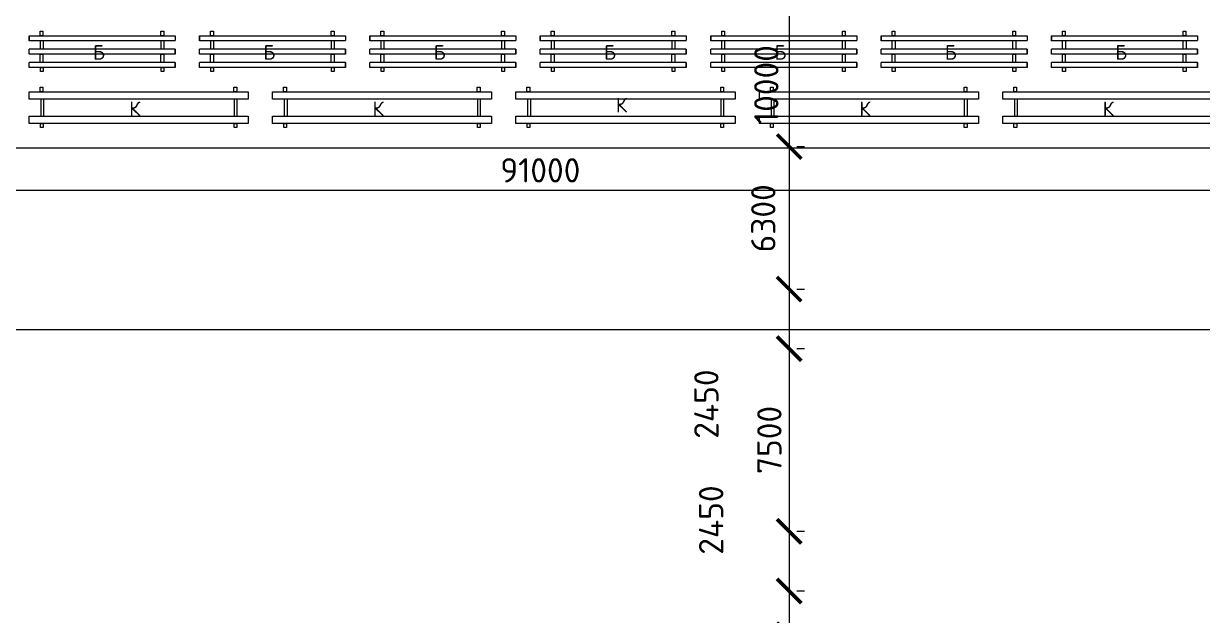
# Model space of a CAD drawing. Header units: millimetres. Extents: x -782 to 10910, y 3841 to 13237.
# Drawn here: x 5693.4 to 5790.3, y 8429.8 to 8478.4 of the extents above; entities that cross this region are included whole.
import ezdxf

# ---------------------------------------------------------------- set-up
doc = ezdxf.new("R2010")
doc.units = ezdxf.units.MM
doc.layers.add('1', color=7, linetype='Continuous')
doc.styles.add('2.5', font='isocpeur.ttf', dxfattribs={"height": 2})
doc.styles.add('Isocpeur', font='isocpeur.ttf')
doc.dimstyles.new('М500 стройгенп', dxfattribs={"dimtxt": 2, "dimasz": 2, "dimexe": 1.25, "dimexo": 0.625, "dimtad": 1, "dimlfac": 500, "dimtxsty": '2.5', "dimblk": 'ARCHTICK', "dimcen": 2.5, "dimadec": 0, "dimazin": 0, "dimtfac": 1, "dimtmove": 0, "dimatfit": 3, "dimfxl": 1, "dimarcsym": 0})
pattern_1 = [(50, (6224.832, 3823.4112), (4.5546167, -0.398477), [0.47625, -5.23875]), (355, (6224.832, 3823.411), (-0.8810855, 4.776421), [0.381, -4.1910146]), (100.45144, (6225.2115, 3823.378), (3.673531, 4.377944), [0.40475, -4.452256]), (46.1842, (6224.832, 3824.681), (6.776976, -1.051058), [0.714375, -7.858125]), (96.63556, (6225.3967, 3824.5936), (5.935103, 6.185653), [0.607126, -6.67839]), (351.18415, (6224.832, 3824.681), (5.935103, 6.185653), [0.571499, -6.286493]), (21, (6225.467, 3824.3637), (3.7903598, -2.55663), [0.47625, -5.23875]), (326, (6225.467, 3824.3637), (1.5450507, 4.604699), [0.381, -4.191]), (71.45144, (6225.7828, 3824.1507), (5.3354105, 2.0480692), [0.40475, -4.4522484]), (37.5, (6224.8319, 3823.4112), (0.0772151, 2.11387597), [0, -4.1402, 0, -4.2545, 0, -4.206875]), (7.5, (6224.832, 3823.4112), (1.6704916, 2.5045144), [0, -2.4257, 0, -4.04495, 0, -1.603375]), (327.5, (6223.4159, 3823.4112), (3.3897649, -0.1432186), [0, -1.5875, 0, -4.953, 0, -6.57225]), (317.5, (6222.781, 3823.4112), (3.7032295, 0.6356623), [0, -2.06375, 0, -3.2893, 0, -4.66725])]

# ---------------------------------------------------------------- blocks, each defined once
blk = doc.blocks.new('_ArchTick')
at = {"color": 0, "linetype": 'ByBlock', "const_width": 0.15}
blk.add_lwpolyline([(-0.5, -0.5), (0.5, 0.5)], dxfattribs=at)
blk = doc.blocks.new('*D463')
at = {"color": 0, "lineweight": -2, "transparency": 16777216}
for p, q in [((5756.336, 8488.319), (5756.336, 8468.319)), ((5756.961, 8488.319), (5757.586, 8488.319)), ((5756.961, 8468.319), (5757.586, 8468.319))]:
    blk.add_line(p, q, dxfattribs=at)
at = {"layer": 'Defpoints', "color": 0, "lineweight": 30, "transparency": 16777216}
for p in [(5756.336, 8488.319), (5756.336, 8468.319), (5756.336, 8468.319)]:
    blk.add_point(p, dxfattribs=at)
at = {"color": 0, "lineweight": -2, "transparency": 16777216, "xscale": 2, "yscale": 2, "zscale": 2}
for p, rotation in [((5756.336, 8488.319), 90), ((5756.336, 8468.319), 270)]:
    blk.add_blockref('_ArchTick', p, dxfattribs=dict(at, rotation=rotation))
at = {"color": 0, "lineweight": 20, "transparency": 16777216, "insert": (5754.461, 8473.407), "char_height": 2, "attachment_point": 5, "rotation": 90, "style": '2.5'}
blk.add_mtext('10000', dxfattribs=at)
blk = doc.blocks.new('*D464')
at = {"color": 0, "lineweight": -2, "transparency": 16777216}
for p, q in [((5756.336, 8468.319), (5756.336, 8456.607)), ((5756.961, 8468.319), (5757.586, 8468.319)), ((5756.961, 8456.607), (5757.586, 8456.607))]:
    blk.add_line(p, q, dxfattribs=at)
at = {"layer": 'Defpoints', "color": 0, "lineweight": 30, "transparency": 16777216}
for p in [(5756.336, 8468.319), (5756.336, 8456.607), (5756.336, 8456.607)]:
    blk.add_point(p, dxfattribs=at)
at = {"color": 0, "lineweight": -2, "transparency": 16777216, "xscale": 2, "yscale": 2, "zscale": 2}
for p, rotation in [((5756.336, 8468.319), 90), ((5756.336, 8456.607), 270)]:
    blk.add_blockref('_ArchTick', p, dxfattribs=dict(at, rotation=rotation))
at = {"color": 0, "lineweight": 20, "transparency": 16777216, "insert": (5754.211, 8462.424), "char_height": 2, "attachment_point": 5, "rotation": 90, "style": '2.5'}
blk.add_mtext('6300', dxfattribs=at)
blk = doc.blocks.new('*D465')
at = {"color": 0, "lineweight": -2, "transparency": 16777216}
for p, q in [((5756.336, 8456.607), (5756.336, 8451.719)), ((5756.961, 8456.607), (5757.586, 8456.607)), ((5756.961, 8451.719), (5757.586, 8451.719))]:
    blk.add_line(p, q, dxfattribs=at)
at = {"layer": 'Defpoints', "color": 0, "lineweight": 30, "transparency": 16777216}
for p in [(5756.336, 8456.607), (5756.336, 8451.719), (5756.336, 8451.719)]:
    blk.add_point(p, dxfattribs=at)
at = {"color": 0, "lineweight": -2, "transparency": 16777216, "xscale": 2, "yscale": 2, "zscale": 2}
for p, rotation in [((5756.336, 8456.607), 90), ((5756.336, 8451.719), 270)]:
    blk.add_blockref('_ArchTick', p, dxfattribs=dict(at, rotation=rotation))
at = {"color": 0, "lineweight": 20, "transparency": 16777216, "insert": (5749.531, 8447.165), "char_height": 2, "attachment_point": 5, "rotation": 90, "style": '2.5'}
blk.add_mtext('2450', dxfattribs=at)
blk = doc.blocks.new('*D466')
at = {"color": 0, "lineweight": -2, "transparency": 16777216}
for p, q in [((5756.336, 8451.719), (5756.336, 8436.719)), ((5756.961, 8451.719), (5757.586, 8451.719)), ((5756.961, 8436.719), (5757.586, 8436.719))]:
    blk.add_line(p, q, dxfattribs=at)
at = {"layer": 'Defpoints', "color": 0, "lineweight": 30, "transparency": 16777216}
for p in [(5756.336, 8451.719), (5756.336, 8436.719), (5756.336, 8436.719)]:
    blk.add_point(p, dxfattribs=at)
at = {"color": 0, "lineweight": -2, "transparency": 16777216, "xscale": 2, "yscale": 2, "zscale": 2}
for p, rotation in [((5756.336, 8451.719), 90), ((5756.336, 8436.719), 270)]:
    blk.add_blockref('_ArchTick', p, dxfattribs=dict(at, rotation=rotation))
at = {"color": 0, "lineweight": 20, "transparency": 16777216, "insert": (5754.711, 8444.219), "char_height": 2, "attachment_point": 5, "rotation": 90, "style": '2.5'}
blk.add_mtext('7500', dxfattribs=at)
blk = doc.blocks.new('*D467')
at = {"color": 0, "lineweight": -2, "transparency": 16777216}
for p, q in [((5756.336, 8436.719), (5756.336, 8431.819)), ((5756.961, 8436.719), (5757.586, 8436.719)), ((5756.961, 8431.819), (5757.586, 8431.819))]:
    blk.add_line(p, q, dxfattribs=at)
at = {"layer": 'Defpoints', "color": 0, "lineweight": 30, "transparency": 16777216}
for p in [(5756.336, 8436.719), (5756.336, 8431.819), (5756.336, 8431.819)]:
    blk.add_point(p, dxfattribs=at)
at = {"color": 0, "lineweight": -2, "transparency": 16777216, "xscale": 2, "yscale": 2, "zscale": 2}
for p, rotation in [((5756.336, 8436.719), 90), ((5756.336, 8431.819), 270)]:
    blk.add_blockref('_ArchTick', p, dxfattribs=dict(at, rotation=rotation))
at = {"color": 0, "lineweight": 20, "transparency": 16777216, "insert": (5749.925, 8437.64), "char_height": 2, "attachment_point": 5, "rotation": 90, "style": '2.5'}
blk.add_mtext('2450', dxfattribs=at)
blk = doc.blocks.new('*D468')
at = {"color": 0, "lineweight": -2, "transparency": 16777216}
for p, q in [((5756.336, 8431.819), (5756.336, 8428.219)), ((5756.961, 8431.819), (5757.586, 8431.819)), ((5756.336, 8428.219), (5756.336, 8420.169)), ((5756.961, 8428.219), (5757.586, 8428.219))]:
    blk.add_line(p, q, dxfattribs=at)
at = {"layer": 'Defpoints', "color": 0, "lineweight": 30, "transparency": 16777216}
for p in [(5756.336, 8431.819), (5756.336, 8428.219), (5756.336, 8428.219)]:
    blk.add_point(p, dxfattribs=at)
at = {"color": 0, "lineweight": -2, "transparency": 16777216, "xscale": 2, "yscale": 2, "zscale": 2}
for p, rotation in [((5756.336, 8431.819), 90), ((5756.336, 8428.219), 270)]:
    blk.add_blockref('_ArchTick', p, dxfattribs=dict(at, rotation=rotation))
at = {"color": 0, "lineweight": 20, "transparency": 16777216, "insert": (5754.711, 8423.194), "char_height": 2, "attachment_point": 5, "rotation": 90, "style": '2.5'}
blk.add_mtext('1300', dxfattribs=at)
blk = doc.blocks.new('*D517')
at = {"color": 0, "lineweight": -2, "transparency": 16777216}
for p, q in [((5644.886, 8467.594), (5644.886, 8463.49)), ((5826.886, 8467.594), (5826.886, 8463.49)), ((5644.886, 8464.74), (5826.886, 8464.74))]:
    blk.add_line(p, q, dxfattribs=at)
at = {"layer": 'Defpoints', "color": 0, "lineweight": 30, "transparency": 16777216}
for p in [(5644.886, 8468.219), (5826.886, 8468.219), (5826.886, 8464.74)]:
    blk.add_point(p, dxfattribs=at)
at = {"color": 0, "lineweight": -2, "transparency": 16777216, "xscale": 2, "yscale": 2, "zscale": 2, "rotation": 180}
blk.add_blockref('_ArchTick', (5644.886, 8464.74), dxfattribs=at)
at = {"color": 0, "lineweight": -2, "transparency": 16777216, "xscale": 2, "yscale": 2, "zscale": 2}
blk.add_blockref('_ArchTick', (5826.886, 8464.74), dxfattribs=at)
at = {"color": 0, "lineweight": 20, "transparency": 16777216, "insert": (5735.886, 8466.365), "char_height": 2, "attachment_point": 5, "style": '2.5'}
blk.add_mtext('91000', dxfattribs=at)

msp = doc.modelspace()

# ---------------------------------------------------------------- hatches: boundary and pattern name
at = {"lineweight": 25}
h = msp.add_hatch(dxfattribs=at)
h.set_pattern_fill('ANSI31', color=256)
h.set_pattern_definition([(45, (6224.832, 3823.4112), (-2.245064, 2.245064), [])])
h.paths.add_polyline_path([(5856.640245, 8287.218623), (5851.10356, 8287.218623), (5851.10356, 8280.218623), (5855.683284, 8280.218623)])
h.paths.add_polyline_path([(5828.993149, 8289.803947), (5829.3066, 8292.102428, -0.033531004), (5826.885802, 8294.218623), (5644.885802, 8294.218623, -0.033546474), (5642.463824, 8292.101528), (5642.777933, 8289.803876, -0.454591532), (5644.594648, 8288.218623), (5827.176956, 8288.218623, -0.454492205)])
h.paths.add_polyline_path([(5855.083238, 8508.464783), (5854.003762, 8508.572082, -0.097320235), (5845.833011, 8504.225194), (5616.088324, 8504.218657), (5614.993138, 8496.207559, -0.071737884), (5621.769746, 8497.218343), (5627.915239, 8497.248061, -0.164269753), (5642.463824, 8492.335718), (5642.777933, 8494.633371, -0.374956444), (5641.394653, 8496.218623, -1), (5644.594648, 8496.218623), (5827.176956, 8496.218623, -1), (5830.376951, 8496.218623, -0.381458001), (5828.957551, 8494.628851), (5829.275519, 8492.281649, -0.164703998), (5843.856365, 8497.218623), (5856.606722, 8497.218623)])
h.paths.add_polyline_path([(5621.135246, 8498.346181, -1), (5621.455245, 8498.346181, -1)], flags=16)
h.paths.add_polyline_path([(5828.957551, 8494.628851, -0.447745786), (5827.176956, 8496.218623), (5644.594648, 8496.218623, -0.454591532), (5642.777933, 8494.633371), (5642.463824, 8492.335718, -0.033546474), (5644.885802, 8490.218623), (5826.915722, 8490.219053, -0.032682346), (5829.275519, 8492.281649)])
h.paths.add_polyline_path([(5756.760596, 8495.621023), (5756.760596, 8502.221023), (5751.960596, 8502.221023), (5751.960596, 8495.621023)], flags=24)
h.paths.add_polyline_path([(5756.760596, 8488.272521), (5756.760596, 8494.872521), (5751.960596, 8494.872521), (5751.960596, 8488.272521)], flags=9)
h.paths.add_polyline_path([(5656.822956, 8488.543623), (5663.022956, 8488.543623), (5663.022956, 8493.343623), (5656.822956, 8493.343623)], flags=9)
at = {"lineweight": 20}
h = msp.add_hatch(dxfattribs=at)
h.set_pattern_fill('AR-CONC', color=256, scale=0.025)
h.set_pattern_definition(pattern_1)
h.paths.add_polyline_path([(5908.478439, 8287.218623), (5856.640245, 8287.218623), (5855.683284, 8280.218623), (5908.478439, 8280.218623)])
edge = h.paths.add_edge_path()
edge.add_line((5856.640245, 8287.218623), (5837.794762, 8287.218623))
edge.add_arc((5837.794762, 8299.219009), 12.000386, 223.86662461, 270, ccw=False)
edge.add_line((5829.143025, 8290.902958), (5828.993149, 8289.803947))
edge.add_arc((5828.776953, 8288.218623), 1.599997, 0, 82.23429528, ccw=False)
edge.add_arc((5828.776953, 8288.218623), 1.599997, -180, 0, ccw=False)
edge.add_line((5827.176956, 8288.218623), (5644.594648, 8288.218623))
edge.add_arc((5642.994651, 8288.218623), 1.599997, -180, 0, ccw=False)
edge.add_arc((5642.994651, 8288.218623), 1.599997, 97.78457087, 180, ccw=False)
edge.add_line((5642.777933, 8289.803876), (5642.627791, 8290.902138))
edge.add_arc((5633.976842, 8299.219009), 12.000386, 270, 316.12794469, ccw=False)
edge.add_line((5633.976842, 8287.218623), (5615.131359, 8287.218623))
edge.add_line((5615.131359, 8287.218623), (5616.08832, 8280.218623))
edge.add_line((5616.08832, 8280.218623), (5855.683284, 8280.218623))
edge.add_line((5855.683284, 8280.218623), (5856.640245, 8287.218623))
edge = h.paths.add_edge_path()
edge.add_arc((5837.794762, 8299.219009), 12.000386, 204.62550124, 223.86662461, ccw=False)
edge.add_line((5826.885802, 8294.218623), (5734.138053, 8294.218623))
edge.add_arc((5733.00416, 8294.611412), 1.199998, 199.10645728, 340.89354272, ccw=False)
edge.add_line((5731.870267, 8294.218623), (5644.885802, 8294.218623))
edge.add_arc((5633.976842, 8299.219009), 12.000386, 316.12794469, 335.37449876, ccw=False)
edge.add_line((5642.627791, 8290.902138), (5642.777933, 8289.803876))
edge.add_arc((5642.994651, 8288.218623), 1.599997, 0, 97.78457087, ccw=False)
edge.add_line((5644.594648, 8288.218623), (5827.176956, 8288.218623))
edge.add_arc((5828.776953, 8288.218623), 1.599997, 82.23429528, 180, ccw=False)
edge.add_line((5828.993149, 8289.803947), (5829.143025, 8290.902958))
edge = h.paths.add_edge_path()
edge.add_line((5855.658453, 8504.218623), (5616.08832, 8504.218623))
edge.add_line((5616.08832, 8504.218623), (5615.131359, 8497.218623))
edge.add_line((5615.131359, 8497.218623), (5633.976842, 8497.218623))
edge.add_arc((5633.976842, 8485.218237), 12.000386, 43.87205531, 90, ccw=False)
edge.add_line((5642.627791, 8493.535109), (5642.777933, 8494.633371))
edge.add_arc((5642.994651, 8496.218623), 1.599997, 180, 262.21542913, ccw=False)
edge.add_arc((5642.994651, 8496.218623), 1.599997, 0, 180, ccw=False)
edge.add_line((5644.594648, 8496.218623), (5827.176956, 8496.218623))
edge.add_arc((5828.776953, 8496.218623), 1.599997, 0, 180, ccw=False)
edge.add_arc((5828.776953, 8496.218623), 1.599997, -83.51900907, 0, ccw=False)
edge.add_line((5828.957551, 8494.628851), (5829.275519, 8492.281649))
edge.add_arc((5888.71728, 8399.527841), 110.1662, 117.53133097, 122.65399107, ccw=False)
edge.add_line((5837.794762, 8497.218623), (5856.606722, 8497.218623))
edge.add_line((5856.606722, 8497.218623), (5855.658453, 8504.218623))
edge = h.paths.add_edge_path()
edge.add_line((5616.08832, 8504.218623), (5606.837425, 8504.218623))
edge.add_line((5606.837425, 8504.218623), (5606.841538, 8496.826054))
edge.add_arc((5609.885802, 8485.218623), 12, 90, 104.69589657, ccw=False)
edge.add_line((5609.885802, 8497.218623), (5615.131359, 8497.218623))
edge.add_line((5615.131359, 8497.218623), (5616.08832, 8504.218623))
edge = h.paths.add_edge_path()
edge.add_line((5829.275519, 8492.281649), (5828.957551, 8494.628851))
edge.add_arc((5828.776953, 8496.218623), 1.599997, 180, 276.48099093, ccw=False)
edge.add_line((5827.176956, 8496.218623), (5644.594648, 8496.218623))
edge.add_arc((5642.994651, 8496.218623), 1.599997, -97.78457087, 0, ccw=False)
edge.add_line((5642.777933, 8494.633371), (5642.627791, 8493.535109))
edge.add_arc((5633.976842, 8485.218237), 12.000386, 24.62550124, 43.87205531, ccw=False)
edge.add_line((5644.885802, 8490.218623), (5729.495671, 8490.218623))
edge.add_arc((5730.081649, 8489.171424), 1.199998, 60.7700888, 119.2299112, ccw=False)
edge.add_line((5730.667626, 8490.218623), (5826.885802, 8490.218623))
edge.add_arc((5829.026069, 8490.155017), 2.141212, 83.30987815, 178.29773268, ccw=False)
h.paths.add_polyline_path([(5730.834342, 8489.503388), (5734.074337, 8489.503388), (5734.074337, 8490.218623), (5730.834342, 8490.218623)])
h.paths.add_polyline_path([(5856.606722, 8497.218623), (5908.478439, 8497.218623), (5908.478439, 8504.218623), (5855.658453, 8504.218623)])
edge = h.paths.add_edge_path()
edge.add_arc((5614.885802, 8480.218623), 24, 109.59180627, 180)
edge.add_line((5590.885802, 8480.218623), (5590.885802, 8304.218623))
edge.add_arc((5614.885802, 8304.218623), 24, 180, 270)
edge.add_line((5614.885802, 8280.218623), (5616.08832, 8280.218623))
edge.add_line((5616.08832, 8280.218623), (5615.131359, 8287.218623))
edge.add_line((5615.131359, 8287.218623), (5609.885802, 8287.218623))
edge.add_arc((5586.915239, 8276.248061), 25.455844, 25.52877937, 64.47122063)
edge.add_line((5597.885802, 8299.218623), (5597.885802, 8485.218623))
edge.add_arc((5609.885802, 8485.218623), 12, 104.69589657, 180, ccw=False)
edge.add_line((5606.841538, 8496.826054), (5606.838198, 8502.829153))
at = {"lineweight": 25}
h = msp.add_hatch(dxfattribs=at)
h.set_pattern_fill('AR-CONC', color=256, scale=0.025)
h.set_pattern_definition(pattern_1)
h.paths.add_polyline_path([(5641.394653, 8288.218623, -0.374956444), (5642.777933, 8289.803876), (5642.627791, 8290.902138, -0.204033738), (5633.976842, 8287.218623), (5621.885802, 8287.218623, -0.072953131), (5614.993138, 8288.229687), (5616.08832, 8280.218623), (5849.60356, 8280.218623), (5849.60356, 8287.218623), (5837.794762, 8287.218623, -0.077886135), (5834.123464, 8287.794), (5830.371928, 8288.091949, -0.96113778), (5827.176956, 8288.218623), (5644.594648, 8288.218623, -1)])
h.paths.add_polyline_path([(5591.317193, 8372.284773), (5597.917193, 8372.284773), (5597.917193, 8377.084773), (5591.317193, 8377.084773)], flags=24)
h.paths.add_polyline_path([(5592.810802, 8303.117333), (5599.410802, 8303.117333), (5599.410802, 8307.917333), (5592.810802, 8307.917333)], flags=24)
h.paths.add_polyline_path([(5590.698841, 8424.255152), (5594.388834, 8424.255152), (5594.388834, 8428.575145), (5590.698841, 8428.575145)], flags=9)
h.paths.add_polyline_path([(5756.760596, 8281.316223), (5756.760596, 8287.916223), (5751.960596, 8287.916223), (5751.960596, 8281.316223)], flags=24)
edge = h.paths.add_edge_path()
edge.add_arc((5614.885802, 8480.218623), 24, 109.59160183, 180)
edge.add_line((5590.885802, 8480.218623), (5590.885802, 8304.218623))
edge.add_arc((5614.885802, 8304.218623), 24, 180, 270)
edge.add_line((5614.885802, 8280.218623), (5616.08832, 8280.218623))
edge.add_line((5616.08832, 8280.218623), (5615.131359, 8287.218623))
edge.add_line((5615.131359, 8287.218623), (5614.993138, 8288.229687))
edge.add_arc((5621.885802, 8311.218623), 24, 180, 253.30994122, ccw=False)
edge.add_line((5597.885802, 8311.218623), (5597.885802, 8485.218623))
edge.add_arc((5609.885802, 8485.218623), 12, 104.69537151, 180, ccw=False)
edge.add_line((5606.841644, 8496.826082), (5606.838278, 8502.829182))
at = {"lineweight": 20}
h = msp.add_hatch(dxfattribs=at)
h.set_pattern_fill('ANSI31', color=256, angle=90)
h.set_pattern_definition([(135, (3400.191, 5197.2084), (-2.245064, -2.245064), [])])
h.paths.add_polyline_path([(5644.885802, 8294.218623, -0.084176912), (5642.627791, 8290.902138), (5642.777933, 8289.803876, -0.454591532), (5644.594648, 8288.218623), (5827.176956, 8288.218623, -0.454492205), (5828.993149, 8289.803947), (5829.143025, 8290.902958, -0.084153049), (5826.885802, 8294.218623), (5734.138053, 8294.218623, -0.71189231), (5731.870267, 8294.218623)])
h.paths.add_polyline_path([(5644.594648, 8496.218623, -0.454591532), (5642.777933, 8494.633371), (5642.627791, 8493.535109, -0.084176912), (5644.885802, 8490.218623), (5729.495671, 8490.218623, -0.260759243), (5730.667626, 8490.218623), (5826.885802, 8490.218623, -0.083164554), (5829.110438, 8493.500253), (5828.957551, 8494.628851, -0.447745786), (5827.176956, 8496.218623)])
h.paths.add_polyline_path([(5730.836725, 8489.563777), (5736.236725, 8489.563777), (5736.236725, 8494.363777), (5730.836725, 8494.363777)], flags=9)
h.paths.add_polyline_path([(5864.541376, 8488.917691), (5869.541376, 8488.917691), (5869.541376, 8493.717691), (5864.541376, 8493.717691)], flags=9)

# ---------------------------------------------------------------- linework, layer by layer
for p, q in [((5693.885802, 8477.418623), (5705.885802, 8477.418623)), ((5693.885802, 8477.004264), (5693.885802, 8477.418623)), ((5693.885802, 8477.418623), (5693.885802, 8477.018623)), ((5693.885802, 8477.018623), (5705.885802, 8477.018623)), ((5705.885802, 8477.418623), (5705.885802, 8477.018623)), ((5707.885802, 8477.418623), (5719.885802, 8477.418623)), ((5707.885802, 8477.004264), (5707.885802, 8477.418623)), ((5707.885802, 8477.418623), (5707.885802, 8477.018623)), ((5707.885802, 8477.018623), (5719.885802, 8477.018623)), ((5719.885802, 8477.418623), (5719.885802, 8477.018623)), ((5721.885802, 8477.418623), (5733.885802, 8477.418623)), ((5721.885802, 8477.004264), (5721.885802, 8477.418623)), ((5721.885802, 8477.418623), (5721.885802, 8477.018623)), ((5721.885802, 8477.018623), (5733.885802, 8477.018623)), ((5733.885802, 8477.418623), (5733.885802, 8477.018623)), ((5735.885802, 8477.418623), (5747.885802, 8477.418623)), ((5735.885802, 8477.004264), (5735.885802, 8477.418623)), ((5735.885802, 8477.418623), (5735.885802, 8477.018623)), ((5735.885802, 8477.018623), (5747.885802, 8477.018623)), ((5747.885802, 8477.418623), (5747.885802, 8477.018623)), ((5749.885802, 8477.418623), (5761.885802, 8477.418623)), ((5749.885802, 8477.004264), (5749.885802, 8477.418623)), ((5749.885802, 8477.418623), (5749.885802, 8477.018623)), ((5749.885802, 8477.018623), (5761.885802, 8477.018623)), ((5761.885802, 8477.418623), (5761.885802, 8477.018623)), ((5763.885802, 8477.418623), (5775.885802, 8477.418623)), ((5763.885802, 8477.004264), (5763.885802, 8477.418623)), ((5763.885802, 8477.418623), (5763.885802, 8477.018623)), ((5763.885802, 8477.018623), (5775.885802, 8477.018623)), ((5775.885802, 8477.418623), (5775.885802, 8477.018623)), ((5777.885802, 8477.418623), (5789.885802, 8477.418623)), ((5777.885802, 8477.004264), (5777.885802, 8477.418623)), ((5777.885802, 8477.418623), (5777.885802, 8477.018623)), ((5777.885802, 8477.018623), (5789.885802, 8477.018623)), ((5789.885802, 8477.418623), (5789.885802, 8477.018623)), ((5693.885802, 8475.918623), (5693.885802, 8476.318623)), ((5705.885802, 8476.318623), (5693.885802, 8476.318623)), ((5705.885802, 8475.918623), (5693.885802, 8475.918623)), ((5705.885802, 8476.318623), (5705.885802, 8475.918623)), ((5705.885802, 8475.918623), (5705.885802, 8476.318623)), ((5707.885802, 8475.918623), (5707.885802, 8476.318623)), ((5719.885802, 8476.318623), (5707.885802, 8476.318623)), ((5719.885802, 8475.918623), (5707.885802, 8475.918623)), ((5719.885802, 8476.318623), (5719.885802, 8475.918623)), ((5719.885802, 8475.918623), (5719.885802, 8476.318623)), ((5721.885802, 8475.918623), (5721.885802, 8476.318623)), ((5733.885802, 8476.318623), (5721.885802, 8476.318623)), ((5733.885802, 8475.918623), (5721.885802, 8475.918623)), ((5733.885802, 8476.318623), (5733.885802, 8475.918623)), ((5733.885802, 8475.918623), (5733.885802, 8476.318623)), ((5735.885802, 8475.918623), (5735.885802, 8476.318623)), ((5747.885802, 8476.318623), (5735.885802, 8476.318623)), ((5747.885802, 8475.918623), (5735.885802, 8475.918623)), ((5747.885802, 8476.318623), (5747.885802, 8475.918623)), ((5747.885802, 8475.918623), (5747.885802, 8476.318623)), ((5749.885802, 8475.918623), (5749.885802, 8476.318623)), ((5761.885802, 8476.318623), (5749.885802, 8476.318623)), ((5761.885802, 8475.918623), (5749.885802, 8475.918623)), ((5761.885802, 8476.318623), (5761.885802, 8475.918623)), ((5761.885802, 8475.918623), (5761.885802, 8476.318623)), ((5763.885802, 8475.918623), (5763.885802, 8476.318623)), ((5775.885802, 8476.318623), (5763.885802, 8476.318623)), ((5775.885802, 8475.918623), (5763.885802, 8475.918623)), ((5775.885802, 8476.318623), (5775.885802, 8475.918623)), ((5775.885802, 8475.918623), (5775.885802, 8476.318623)), ((5777.885802, 8475.918623), (5777.885802, 8476.318623)), ((5789.885802, 8476.318623), (5777.885802, 8476.318623)), ((5789.885802, 8475.918623), (5777.885802, 8475.918623)), ((5789.885802, 8476.318623), (5789.885802, 8475.918623)), ((5789.885802, 8475.918623), (5789.885802, 8476.318623)), ((5693.885802, 8474.818623), (5693.885802, 8475.218623)), ((5705.885802, 8475.218623), (5693.885802, 8475.218623)), ((5705.885802, 8474.818623), (5693.885802, 8474.818623)), ((5705.885802, 8475.218623), (5705.885802, 8474.818623)), ((5705.885802, 8474.818623), (5705.885802, 8475.218623)), ((5707.885802, 8474.818623), (5707.885802, 8475.218623)), ((5719.885802, 8475.218623), (5707.885802, 8475.218623)), ((5719.885802, 8474.818623), (5707.885802, 8474.818623)), ((5719.885802, 8475.218623), (5719.885802, 8474.818623)), ((5719.885802, 8474.818623), (5719.885802, 8475.218623)), ((5721.885802, 8474.818623), (5721.885802, 8475.218623)), ((5733.885802, 8475.218623), (5721.885802, 8475.218623)), ((5733.885802, 8474.818623), (5721.885802, 8474.818623)), ((5733.885802, 8475.218623), (5733.885802, 8474.818623)), ((5733.885802, 8474.818623), (5733.885802, 8475.218623)), ((5735.885802, 8474.818623), (5735.885802, 8475.218623)), ((5747.885802, 8475.218623), (5735.885802, 8475.218623)), ((5747.885802, 8474.818623), (5735.885802, 8474.818623)), ((5747.885802, 8475.218623), (5747.885802, 8474.818623)), ((5747.885802, 8474.818623), (5747.885802, 8475.218623)), ((5749.885802, 8474.818623), (5749.885802, 8475.218623)), ((5761.885802, 8475.218623), (5749.885802, 8475.218623)), ((5761.885802, 8474.818623), (5749.885802, 8474.818623)), ((5761.885802, 8475.218623), (5761.885802, 8474.818623)), ((5761.885802, 8474.818623), (5761.885802, 8475.218623)), ((5763.885802, 8474.818623), (5763.885802, 8475.218623)), ((5775.885802, 8475.218623), (5763.885802, 8475.218623)), ((5775.885802, 8474.818623), (5763.885802, 8474.818623)), ((5775.885802, 8475.218623), (5775.885802, 8474.818623)), ((5775.885802, 8474.818623), (5775.885802, 8475.218623)), ((5777.885802, 8474.818623), (5777.885802, 8475.218623)), ((5789.885802, 8475.218623), (5777.885802, 8475.218623)), ((5789.885802, 8474.818623), (5777.885802, 8474.818623)), ((5789.885802, 8475.218623), (5789.885802, 8474.818623)), ((5789.885802, 8474.818623), (5789.885802, 8475.218623)), ((5693.885802, 8472.818623), (5711.885802, 8472.818623)), ((5693.885802, 8472.218623), (5693.885802, 8472.818623)), ((5711.885802, 8472.818623), (5711.885802, 8472.218623)), ((5713.885802, 8472.818623), (5731.885802, 8472.818623)), ((5713.885802, 8472.218623), (5713.885802, 8472.818623)), ((5731.885802, 8472.818623), (5731.885802, 8472.218623)), ((5733.885802, 8472.818623), (5751.885802, 8472.818623)), ((5733.885802, 8472.218623), (5733.885802, 8472.818623)), ((5751.885802, 8472.818623), (5751.885802, 8472.218623)), ((5753.885802, 8472.818623), (5771.885802, 8472.818623)), ((5753.885802, 8472.218623), (5753.885802, 8472.818623)), ((5771.885802, 8472.818623), (5771.885802, 8472.218623)), ((5773.885802, 8472.818623), (5791.885802, 8472.818623)), ((5773.885802, 8472.218623), (5773.885802, 8472.818623)), ((5711.885802, 8472.218623), (5693.885802, 8472.218623)), ((5694.844642, 8472.218623), (5694.844642, 8470.818623)), ((5695.07248, 8472.218623), (5695.07248, 8470.818623)), ((5710.724104, 8472.218623), (5710.724104, 8470.818623)), ((5710.951941, 8472.218623), (5710.951941, 8470.818623)), ((5731.885802, 8472.218623), (5713.885802, 8472.218623)), ((5714.844642, 8472.218623), (5714.844642, 8470.818623)), ((5715.07248, 8472.218623), (5715.07248, 8470.818623)), ((5730.724104, 8472.218623), (5730.724104, 8470.818623)), ((5730.951941, 8472.218623), (5730.951941, 8470.818623)), ((5751.885802, 8472.218623), (5733.885802, 8472.218623)), ((5734.844642, 8472.218623), (5734.844642, 8470.818623)), ((5735.07248, 8472.218623), (5735.07248, 8470.818623)), ((5750.724104, 8472.218623), (5750.724104, 8470.818623)), ((5750.951941, 8472.218623), (5750.951941, 8470.818623)), ((5771.885802, 8472.218623), (5753.885802, 8472.218623)), ((5754.844642, 8472.218623), (5754.844642, 8470.818623)), ((5755.07248, 8472.218623), (5755.07248, 8470.818623)), ((5770.724104, 8472.218623), (5770.724104, 8470.818623)), ((5770.951941, 8472.218623), (5770.951941, 8470.818623)), ((5791.885802, 8472.218623), (5773.885802, 8472.218623)), ((5774.844642, 8472.218623), (5774.844642, 8470.818623)), ((5775.07248, 8472.218623), (5775.07248, 8470.818623)), ((5693.885802, 8470.818623), (5711.885802, 8470.818623)), ((5693.885802, 8470.218623), (5693.885802, 8470.818623)), ((5711.885802, 8470.818623), (5711.885802, 8470.218623)), ((5713.885802, 8470.818623), (5731.885802, 8470.818623)), ((5713.885802, 8470.218623), (5713.885802, 8470.818623)), ((5731.885802, 8470.818623), (5731.885802, 8470.218623)), ((5733.885802, 8470.818623), (5751.885802, 8470.818623)), ((5733.885802, 8470.218623), (5733.885802, 8470.818623)), ((5751.885802, 8470.818623), (5751.885802, 8470.218623)), ((5753.885802, 8470.818623), (5771.885802, 8470.818623)), ((5753.885802, 8470.218623), (5753.885802, 8470.818623)), ((5771.885802, 8470.818623), (5771.885802, 8470.218623)), ((5773.885802, 8470.818623), (5791.885802, 8470.818623)), ((5773.885802, 8470.218623), (5773.885802, 8470.818623)), ((5711.885802, 8470.218623), (5693.885802, 8470.218623)), ((5731.885802, 8470.218623), (5713.885802, 8470.218623)), ((5751.885802, 8470.218623), (5733.885802, 8470.218623)), ((5771.885802, 8470.218623), (5753.885802, 8470.218623)), ((5791.885802, 8470.218623), (5773.885802, 8470.218623)), ((5644.885802, 8468.218623), (5826.885802, 8468.218623)), ((5644.885802, 8468.218623), (5826.885802, 8468.218623))]:
    msp.add_line(p, q, dxfattribs=at)
at = {"color": 240, "lineweight": 20, "true_color": 0xed1f24}
msp.add_line((5606.945992, 8453.28836), (5809.22861, 8453.28836), dxfattribs=at)
at = {"linetype": 'Continuous'}
for points in [[(5695.017717, 8477.418623), (5694.789879, 8477.418623), (5694.789879, 8477.788104), (5695.017717, 8477.788104)], [(5704.935683, 8477.418623), (5704.707846, 8477.418623), (5704.707846, 8477.788104), (5704.935683, 8477.788104)], [(5709.017717, 8477.418623), (5708.789879, 8477.418623), (5708.789879, 8477.788104), (5709.017717, 8477.788104)], [(5718.935683, 8477.418623), (5718.707846, 8477.418623), (5718.707846, 8477.788104), (5718.935683, 8477.788104)], [(5723.017717, 8477.418623), (5722.789879, 8477.418623), (5722.789879, 8477.788104), (5723.017717, 8477.788104)], [(5732.935683, 8477.418623), (5732.707846, 8477.418623), (5732.707846, 8477.788104), (5732.935683, 8477.788104)], [(5737.017717, 8477.418623), (5736.789879, 8477.418623), (5736.789879, 8477.788104), (5737.017717, 8477.788104)], [(5746.935683, 8477.418623), (5746.707846, 8477.418623), (5746.707846, 8477.788104), (5746.935683, 8477.788104)], [(5751.017717, 8477.418623), (5750.789879, 8477.418623), (5750.789879, 8477.788104), (5751.017717, 8477.788104)], [(5760.935683, 8477.418623), (5760.707846, 8477.418623), (5760.707846, 8477.788104), (5760.935683, 8477.788104)], [(5765.017717, 8477.418623), (5764.789879, 8477.418623), (5764.789879, 8477.788104), (5765.017717, 8477.788104)], [(5774.935683, 8477.418623), (5774.707846, 8477.418623), (5774.707846, 8477.788104), (5774.935683, 8477.788104)], [(5779.017717, 8477.418623), (5778.789879, 8477.418623), (5778.789879, 8477.788104), (5779.017717, 8477.788104)], [(5788.935683, 8477.418623), (5788.707846, 8477.418623), (5788.707846, 8477.788104), (5788.935683, 8477.788104)], [(5695.033974, 8476.318623), (5694.806137, 8476.318623), (5694.806137, 8477.018623), (5695.033974, 8477.018623)], [(5704.951941, 8476.318623), (5704.724104, 8476.318623), (5704.724104, 8477.018623), (5704.951941, 8477.018623)], [(5709.033974, 8476.318623), (5708.806137, 8476.318623), (5708.806137, 8477.018623), (5709.033974, 8477.018623)], [(5718.951941, 8476.318623), (5718.724104, 8476.318623), (5718.724104, 8477.018623), (5718.951941, 8477.018623)], [(5723.033974, 8476.318623), (5722.806137, 8476.318623), (5722.806137, 8477.018623), (5723.033974, 8477.018623)], [(5732.951941, 8476.318623), (5732.724104, 8476.318623), (5732.724104, 8477.018623), (5732.951941, 8477.018623)], [(5737.033974, 8476.318623), (5736.806137, 8476.318623), (5736.806137, 8477.018623), (5737.033974, 8477.018623)], [(5746.951941, 8476.318623), (5746.724104, 8476.318623), (5746.724104, 8477.018623), (5746.951941, 8477.018623)], [(5751.033974, 8476.318623), (5750.806137, 8476.318623), (5750.806137, 8477.018623), (5751.033974, 8477.018623)], [(5760.951941, 8476.318623), (5760.724104, 8476.318623), (5760.724104, 8477.018623), (5760.951941, 8477.018623)], [(5765.033974, 8476.318623), (5764.806137, 8476.318623), (5764.806137, 8477.018623), (5765.033974, 8477.018623)], [(5774.951941, 8476.318623), (5774.724104, 8476.318623), (5774.724104, 8477.018623), (5774.951941, 8477.018623)], [(5779.033974, 8476.318623), (5778.806137, 8476.318623), (5778.806137, 8477.018623), (5779.033974, 8477.018623)], [(5788.951941, 8476.318623), (5788.724104, 8476.318623), (5788.724104, 8477.018623), (5788.951941, 8477.018623)], [(5695.017717, 8475.218623), (5694.789879, 8475.218623), (5694.789879, 8475.918623), (5695.017717, 8475.918623)], [(5704.935683, 8475.218623), (5704.707846, 8475.218623), (5704.707846, 8475.918623), (5704.935683, 8475.918623)], [(5709.017717, 8475.218623), (5708.789879, 8475.218623), (5708.789879, 8475.918623), (5709.017717, 8475.918623)], [(5718.935683, 8475.218623), (5718.707846, 8475.218623), (5718.707846, 8475.918623), (5718.935683, 8475.918623)], [(5723.017717, 8475.218623), (5722.789879, 8475.218623), (5722.789879, 8475.918623), (5723.017717, 8475.918623)], [(5732.935683, 8475.218623), (5732.707846, 8475.218623), (5732.707846, 8475.918623), (5732.935683, 8475.918623)], [(5737.017717, 8475.218623), (5736.789879, 8475.218623), (5736.789879, 8475.918623), (5737.017717, 8475.918623)], [(5746.935683, 8475.218623), (5746.707846, 8475.218623), (5746.707846, 8475.918623), (5746.935683, 8475.918623)], [(5751.017717, 8475.218623), (5750.789879, 8475.218623), (5750.789879, 8475.918623), (5751.017717, 8475.918623)], [(5760.935683, 8475.218623), (5760.707846, 8475.218623), (5760.707846, 8475.918623), (5760.935683, 8475.918623)], [(5765.017717, 8475.218623), (5764.789879, 8475.218623), (5764.789879, 8475.918623), (5765.017717, 8475.918623)], [(5774.935683, 8475.218623), (5774.707846, 8475.218623), (5774.707846, 8475.918623), (5774.935683, 8475.918623)], [(5779.017717, 8475.218623), (5778.789879, 8475.218623), (5778.789879, 8475.918623), (5779.017717, 8475.918623)], [(5788.935683, 8475.218623), (5788.707846, 8475.218623), (5788.707846, 8475.918623), (5788.935683, 8475.918623)], [(5695.033974, 8474.485613), (5694.806137, 8474.485613), (5694.806137, 8474.818623), (5695.033974, 8474.818623)], [(5704.951941, 8474.485613), (5704.724104, 8474.485613), (5704.724104, 8474.818623), (5704.951941, 8474.818623)], [(5709.033974, 8474.485613), (5708.806137, 8474.485613), (5708.806137, 8474.818623), (5709.033974, 8474.818623)], [(5718.951941, 8474.485613), (5718.724104, 8474.485613), (5718.724104, 8474.818623), (5718.951941, 8474.818623)], [(5723.033974, 8474.485613), (5722.806137, 8474.485613), (5722.806137, 8474.818623), (5723.033974, 8474.818623)], [(5732.951941, 8474.485613), (5732.724104, 8474.485613), (5732.724104, 8474.818623), (5732.951941, 8474.818623)], [(5737.033974, 8474.485613), (5736.806137, 8474.485613), (5736.806137, 8474.818623), (5737.033974, 8474.818623)], [(5746.951941, 8474.485613), (5746.724104, 8474.485613), (5746.724104, 8474.818623), (5746.951941, 8474.818623)], [(5751.033974, 8474.485613), (5750.806137, 8474.485613), (5750.806137, 8474.818623), (5751.033974, 8474.818623)], [(5760.951941, 8474.485613), (5760.724104, 8474.485613), (5760.724104, 8474.818623), (5760.951941, 8474.818623)], [(5765.033974, 8474.485613), (5764.806137, 8474.485613), (5764.806137, 8474.818623), (5765.033974, 8474.818623)], [(5774.951941, 8474.485613), (5774.724104, 8474.485613), (5774.724104, 8474.818623), (5774.951941, 8474.818623)], [(5779.033974, 8474.485613), (5778.806137, 8474.485613), (5778.806137, 8474.818623), (5779.033974, 8474.818623)], [(5788.951941, 8474.485613), (5788.724104, 8474.485613), (5788.724104, 8474.818623), (5788.951941, 8474.818623)], [(5695.017717, 8472.818623), (5694.789879, 8472.818623), (5694.789879, 8473.188104), (5695.017717, 8473.188104)], [(5710.935683, 8472.818623), (5710.707846, 8472.818623), (5710.707846, 8473.188104), (5710.935683, 8473.188104)], [(5715.017717, 8472.818623), (5714.789879, 8472.818623), (5714.789879, 8473.188104), (5715.017717, 8473.188104)], [(5730.935683, 8472.818623), (5730.707846, 8472.818623), (5730.707846, 8473.188104), (5730.935683, 8473.188104)], [(5735.017717, 8472.818623), (5734.789879, 8472.818623), (5734.789879, 8473.188104), (5735.017717, 8473.188104)], [(5750.935683, 8472.818623), (5750.707846, 8472.818623), (5750.707846, 8473.188104), (5750.935683, 8473.188104)], [(5755.017717, 8472.818623), (5754.789879, 8472.818623), (5754.789879, 8473.188104), (5755.017717, 8473.188104)], [(5770.935683, 8472.818623), (5770.707846, 8472.818623), (5770.707846, 8473.188104), (5770.935683, 8473.188104)], [(5775.017717, 8472.818623), (5774.789879, 8472.818623), (5774.789879, 8473.188104), (5775.017717, 8473.188104)], [(5695.033974, 8469.885613), (5694.806137, 8469.885613), (5694.806137, 8470.218623), (5695.033974, 8470.218623)], [(5710.951941, 8469.885613), (5710.724104, 8469.885613), (5710.724104, 8470.218623), (5710.951941, 8470.218623)], [(5715.033974, 8469.885613), (5714.806137, 8469.885613), (5714.806137, 8470.218623), (5715.033974, 8470.218623)], [(5730.951941, 8469.885613), (5730.724104, 8469.885613), (5730.724104, 8470.218623), (5730.951941, 8470.218623)], [(5735.033974, 8469.885613), (5734.806137, 8469.885613), (5734.806137, 8470.218623), (5735.033974, 8470.218623)], [(5750.951941, 8469.885613), (5750.724104, 8469.885613), (5750.724104, 8470.218623), (5750.951941, 8470.218623)], [(5755.033974, 8469.885613), (5754.806137, 8469.885613), (5754.806137, 8470.218623), (5755.033974, 8470.218623)], [(5770.951941, 8469.885613), (5770.724104, 8469.885613), (5770.724104, 8470.218623), (5770.951941, 8470.218623)], [(5775.033974, 8469.885613), (5774.806137, 8469.885613), (5774.806137, 8470.218623), (5775.033974, 8470.218623)]]:
    msp.add_lwpolyline(points, close=True, dxfattribs=at)

# ---------------------------------------------------------------- texts
at = {"layer": '1', "char_height": 1.199998, "width": 335.51997649, "attachment_point": 7, "style": 'Isocpeur'}
for s, insert in [('Б', (5699.128361, 8475.454238)), ('Б', (5713.128361, 8475.454238)), ('Б', (5727.128361, 8475.454238)), ('Б', (5741.128361, 8475.454238)), ('Б', (5755.128361, 8475.454238)), ('Б', (5755.128361, 8475.454238)), ('Б', (5769.128361, 8475.454238)), ('Б', (5783.128361, 8475.454238)), ('К', (5702.099437, 8470.818623)), ('К', (5722.099437, 8470.818623)), ('К', (5742.099437, 8471.118623)), ('К', (5762.099437, 8470.818623)), ('К', (5782.099437, 8470.818623))]:
    msp.add_mtext(s, dxfattribs=dict(at, insert=insert))

# ---------------------------------------------------------------- dimensions: what is measured, and where the dimension line sits
at = {"lineweight": 20}
dim = msp.add_linear_dim(base=(5756.335596, 8468.318623), p1=(5756.335596, 8488.318623), p2=(5756.335596, 8468.318623), angle=270, dimstyle='М500 стройгенп', override={"dimtmove": 2}, dxfattribs=at)
dim.commit()
dim.dimension.update_dxf_attribs({"geometry": '*D463', "text_midpoint": (5754.460596, 8473.406701), "dimtype": 160})
for base, p1, p2, text, picture, middle in [((5756.335596, 8456.606567), (5756.335596, 8468.318623), (5756.335596, 8456.606567), '6300', '*D464', (5754.210596, 8462.423553)), ((5756.335596, 8451.718623), (5756.335596, 8456.606567), (5756.335596, 8451.718623), '2450', '*D465', (5749.531076, 8447.164683)), ((5756.335596, 8431.818623), (5756.335596, 8436.718623), (5756.335596, 8431.818623), '2450', '*D467', (5749.925074, 8437.640289))]:
    dim = msp.add_linear_dim(base=base, p1=p1, p2=p2, angle=270, text=text, dimstyle='М500 стройгенп', override={"dimtmove": 2}, dxfattribs=at)
    dim.commit()
    dim.dimension.update_dxf_attribs({"geometry": picture, "text_midpoint": middle, "dimtype": 160})
dim = msp.add_linear_dim(base=(5826.885802, 8464.73957), p1=(5644.885802, 8468.218623), p2=(5826.885802, 8468.218623), dimstyle='М500 стройгенп', dxfattribs=at)
dim.commit()
dim.dimension.update_dxf_attribs({"geometry": '*D517', "text_midpoint": (5735.885802, 8466.36457)})
dim = msp.add_linear_dim(base=(5756.335596, 8436.718623), p1=(5756.335596, 8451.718623), p2=(5756.335596, 8436.718623), angle=270, dimstyle='М500 стройгенп', dxfattribs=at)
dim.commit()
dim.dimension.update_dxf_attribs({"geometry": '*D466', "text_midpoint": (5754.710596, 8444.218623)})
dim = msp.add_linear_dim(base=(5756.335596, 8428.218623), p1=(5756.335596, 8431.818623), p2=(5756.335596, 8428.218623), angle=270, text='1300', dimstyle='М500 стройгенп', dxfattribs=at)
dim.commit()
dim.dimension.update_dxf_attribs({"geometry": '*D468', "text_midpoint": (5754.710596, 8423.193623)})

doc.saveas('drawing.dxf')
